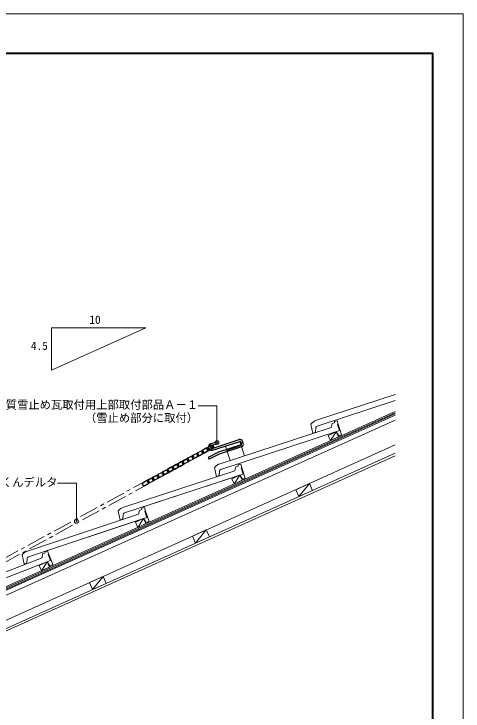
# Model space of a CAD drawing. Units: millimetres on the paper, with parts at other scales. Extents: x -210 to 210, y -148 to 150.
# Drawn here: x 91 to 210, y -34.8 to 149.9 of the extents above; entities that cross this region are included whole.
import ezdxf
from ezdxf.enums import TextEntityAlignment as Align

# ---------------------------------------------------------------- set-up
doc = ezdxf.new("R2010")
doc.units = ezdxf.units.MM
doc.header["$PDMODE"] = 32
doc.header["$PDSIZE"] = 1
doc.linetypes.add('CHAIN1', pattern=[8, 5, -1, 1, -1])
for name, color, linetype, lineweight in [('0-2', 5, 'Continuous', 9), ('0-4', 5, 'Continuous', 9), ('0-7', 5, 'Continuous', 9), ('0-9', 2, 'Continuous', 25), ('F-0_通り芯', 6, 'Continuous', 9)]:
    doc.layers.add(name, color=color, linetype=linetype, lineweight=lineweight)
doc.styles.add('ＭＳ ゴシック', font='')
doc.styles.get('ＭＳ ゴシック').set_extended_font_data('MS Gothic')

msp = doc.modelspace()

# ---------------------------------------------------------------- linework, layer by layer
at = {"layer": '0-2'}
for p, q in [((171.142, 42.237), (192, 49.04)), ((171.346, 40.726), (192, 47.463)), ((84.913, -3.602), (192, 44.587)), ((85.036, -3.876), (192, 44.258)), ((85.159, -4.149), (192, 43.929)), ((85.282, -4.423), (192, 43.6)), ((81.124, -7.61), (192, 42.285)), ((170.171, 38.765), (169.685, 41.236)), ((175.277, 41.37), (175.08, 40.36)), ((175.277, 41.37), (175.883, 41.568)), ((175.944, 41.904), (175.883, 41.568)), ((175.944, 41.904), (176.61, 42.121)), ((176.61, 42.121), (176.92, 41.17)), ((176.73, 41.108), (176.92, 41.17)), ((176.73, 41.108), (177.257, 39.492)), ((145.608, 30.747), (175.08, 40.36)), ((145.812, 29.236), (177.257, 39.492)), ((170.171, 38.765), (170.908, 39.087)), ((171.002, 40.29), (170.908, 39.087)), ((174.828, 36.86), (176.401, 39.213)), ((83.586, -13.081), (192, 35.705)), ((147.034, 35.419), (150.837, 36.66)), ((148.274, 31.617), (147.034, 35.419)), ((147.406, 34.279), (151.209, 35.519)), ((152.077, 32.857), (150.837, 36.66)), ((84.406, -14.905), (192, 33.512)), ((84.653, -15.452), (192, 32.854)), ((144.637, 27.275), (144.151, 29.746)), ((149.743, 29.88), (149.547, 28.87)), ((149.743, 29.88), (150.35, 30.078)), ((150.41, 30.413), (150.35, 30.078)), ((150.41, 30.413), (151.076, 30.631)), ((151.076, 30.631), (151.386, 29.68)), ((151.196, 29.618), (151.386, 29.68)), ((151.196, 29.618), (151.723, 28.002)), ((120.075, 19.257), (149.547, 28.87)), ((120.278, 17.746), (151.723, 28.002)), ((125.431, 19.426), (150.867, 27.723)), ((145.468, 28.8), (145.374, 27.597)), ((149.294, 25.37), (150.867, 27.723)), ((144.637, 27.275), (145.374, 27.597)), ((169.306, 25.493), (166.479, 22.028)), ((124.197, 18.383), (124.802, 18.585)), ((124.861, 18.921), (124.802, 18.585)), ((124.861, 18.921), (125.525, 19.141)), ((125.282, 19.377), (125.619, 19.489)), ((125.525, 19.141), (125.841, 18.193)), ((94.59, 7.59), (124.006, 17.372)), ((119.103, 15.785), (118.617, 18.256)), ((119.935, 17.309), (119.84, 16.106)), ((124.197, 18.383), (124.006, 17.372)), ((125.651, 18.129), (125.841, 18.193)), ((125.651, 18.129), (126.187, 16.516)), ((94.802, 6.08), (126.187, 16.516)), ((99.824, 7.75), (125.333, 16.232)), ((119.103, 15.785), (119.84, 16.106)), ((123.76, 13.88), (125.333, 16.232)), ((141.949, 13.182), (139.122, 9.717)), ((99.206, 7.406), (99.162, 7.068)), ((99.206, 7.406), (99.859, 7.657)), ((99.75, 7.721), (99.951, 7.799)), ((99.859, 7.657), (100.217, 6.723)), ((69.48, -5.288), (98.422, 5.82)), ((93.639, 4.112), (93.138, 6.58)), ((94.461, 5.642), (94.373, 4.438)), ((98.566, 6.839), (98.422, 5.82)), ((98.566, 6.839), (99.162, 7.068)), ((100.031, 6.652), (100.217, 6.723)), ((100.031, 6.652), (100.64, 5.065)), ((69.761, -6.787), (100.64, 5.065)), ((75.487, -4.589), (99.8, 4.742)), ((93.639, 4.112), (94.373, 4.438)), ((98.227, 2.389), (99.8, 4.742)), ((114.591, 0.871), (111.764, -2.594))]:
    msp.add_line(p, q, dxfattribs=at)
for points in [[(176.61, 42.121), (176.92, 41.17), (177.819, 38.413)], [(176.401, 39.213), (177.058, 38.165), (177.819, 38.413)], [(151.076, 30.631), (151.386, 29.68), (152.285, 26.923)], [(150.867, 27.723), (151.525, 26.675), (152.285, 26.923)], [(125.525, 19.141), (125.841, 18.193), (126.756, 15.441)], [(125.333, 16.232), (125.997, 15.188), (126.756, 15.441)], [(99.859, 7.657), (100.217, 6.723), (101.257, 4.016)], [(99.8, 4.742), (100.51, 3.729), (101.257, 4.016)]]:
    msp.add_lwpolyline(points, dxfattribs=at)
for points in [[(174.828, 36.86), (174.212, 38.228), (176.401, 39.213), (177.017, 37.845)], [(149.294, 25.37), (148.679, 26.738), (150.867, 27.723), (151.483, 26.355)], [(166.479, 22.028), (165.659, 23.851), (169.306, 25.493), (170.127, 23.669)], [(123.76, 13.88), (123.145, 15.247), (125.333, 16.232), (125.949, 14.864)], [(139.122, 9.717), (138.301, 11.54), (141.949, 13.182), (142.769, 11.358)], [(98.227, 2.389), (97.611, 3.757), (99.8, 4.742), (100.415, 3.374)], [(111.764, -2.594), (110.943, -0.77), (114.591, 0.871), (115.412, -0.953)]]:
    msp.add_lwpolyline(points, close=True, dxfattribs=at)
for centre, radius, start, end in [((172.04, 39.369), 3.005, 107.38016, 141.5983), ((171.501, 40.251), 0.5, 108.06419, 175.49896), ((146.506, 27.879), 3.005, 107.38016, 141.5983), ((145.967, 28.76), 0.5, 108.06419, 175.49896), ((120.972, 16.389), 3.005, 107.38016, 141.5983), ((120.433, 17.27), 0.5, 108.06419, 175.49896), ((95.504, 4.727), 3.005, 107.70917, 141.92731), ((94.96, 5.605), 0.5, 108.3932, 175.82797)]:
    msp.add_arc(centre, radius, start, end, dxfattribs=at)
at = {"layer": '0-4'}
for p, q in [((100.949, 66.74), (100.949, 55.49)), ((125.949, 66.74), (100.949, 55.49)), ((125.949, 66.74), (100.949, 66.74)), ((144.772, 46.097), (139.772, 46.097)), ((144.772, 36.346), (144.772, 46.097))]:
    msp.add_line(p, q, dxfattribs=at)
msp.add_lwpolyline([(107.497, 15.459), (107.497, 25.556), (102.497, 25.556)], dxfattribs=at)
for p in [(144.772, 36.346), (107.497, 15.459)]:
    msp.add_point(p, dxfattribs=at)
at = {"layer": '0-7'}
for p, q in [((142.31, 35.149), (143.187, 35.628)), ((142.367, 35.043), (143.245, 35.523)), ((138.362, 32.989), (139.239, 33.469)), ((138.419, 32.884), (139.297, 33.364)), ((139.678, 33.709), (140.555, 34.189)), ((139.735, 33.604), (140.613, 34.084)), ((140.1, 32.937), (140.977, 33.417)), ((141.035, 33.312), (140.158, 32.832)), ((140.994, 34.429), (141.871, 34.909)), ((141.051, 34.324), (141.929, 34.803)), ((141.416, 33.657), (142.293, 34.137)), ((142.351, 34.031), (141.474, 33.551)), ((142.732, 34.377), (143.61, 34.856)), ((143.667, 34.751), (142.79, 34.271)), ((135.73, 31.55), (136.607, 32.03)), ((135.787, 31.445), (136.665, 31.924)), ((137.046, 32.27), (137.923, 32.749)), ((137.103, 32.164), (137.981, 32.644)), ((137.468, 31.498), (138.345, 31.977)), ((138.403, 31.872), (137.526, 31.392)), ((138.784, 32.217), (139.661, 32.697)), ((139.719, 32.592), (138.842, 32.112)), ((131.781, 29.391), (132.659, 29.871)), ((131.839, 29.285), (132.716, 29.765)), ((133.098, 30.11), (133.975, 30.59)), ((133.155, 30.005), (134.032, 30.485)), ((133.52, 29.338), (134.397, 29.818)), ((134.455, 29.713), (133.577, 29.233)), ((134.414, 30.83), (135.291, 31.31)), ((134.471, 30.725), (135.349, 31.205)), ((134.836, 30.058), (135.713, 30.538)), ((135.771, 30.433), (134.893, 29.953)), ((136.152, 30.778), (137.029, 31.258)), ((137.087, 31.152), (136.209, 30.673)), ((127.833, 27.232), (128.711, 27.711)), ((129.149, 27.951), (130.027, 28.431)), ((129.207, 27.846), (130.084, 28.326)), ((130.465, 28.671), (131.343, 29.151)), ((130.523, 28.566), (131.4, 29.046)), ((130.888, 27.899), (131.765, 28.379)), ((131.823, 28.273), (130.945, 27.794)), ((132.204, 28.619), (133.081, 29.098)), ((133.139, 28.993), (132.261, 28.513)), ((125.201, 25.792), (126.079, 26.272)), ((125.259, 25.687), (126.136, 26.167)), ((126.517, 26.512), (127.395, 26.992)), ((126.575, 26.407), (127.452, 26.886)), ((126.94, 25.74), (127.817, 26.22)), ((127.874, 26.114), (126.997, 25.634)), ((127.891, 27.126), (128.768, 27.606)), ((128.256, 26.459), (129.133, 26.939)), ((129.191, 26.834), (128.313, 26.354)), ((129.572, 27.179), (130.449, 27.659)), ((130.507, 27.554), (129.629, 27.074)), ((125.623, 25.02), (126.501, 25.5)), ((126.558, 25.395), (125.681, 24.915))]:
    msp.add_line(p, q, dxfattribs=at)
at = {"layer": '0-7', "linetype": 'CHAIN1'}
for p, q in [((80.564, 1.38), (125.201, 25.792)), ((81.044, 0.503), (125.681, 24.915))]:
    msp.add_line(p, q, dxfattribs=at)
at = {"layer": '0-7'}
for centre, radius, start, end in [((142.55, 34.71), 0.5, 118.67375, 298.67375), ((143.427, 35.19), 0.5, 298.67375, 118.67375), ((143.427, 35.19), 0.38, 298.67375, 118.67375), ((139.479, 33.031), 0.5, 298.67375, 118.67375), ((139.479, 33.031), 0.38, 298.67375, 118.67375), ((139.918, 33.27), 0.5, 118.67375, 298.67375), ((139.918, 33.27), 0.38, 118.67375, 298.67375), ((140.795, 33.75), 0.5, 298.67375, 118.67375), ((140.795, 33.75), 0.38, 298.67375, 118.67375), ((141.234, 33.99), 0.5, 118.67375, 298.67375), ((141.234, 33.99), 0.38, 118.67375, 298.67375), ((142.111, 34.47), 0.5, 298.67375, 118.67375), ((142.111, 34.47), 0.38, 298.67375, 118.67375), ((142.55, 34.71), 0.38, 118.67375, 298.67375), ((135.97, 31.111), 0.5, 118.67375, 298.67375), ((135.97, 31.111), 0.38, 118.67375, 298.67375), ((136.847, 31.591), 0.5, 298.67375, 118.67375), ((136.847, 31.591), 0.38, 298.67375, 118.67375), ((137.286, 31.831), 0.5, 118.67375, 298.67375), ((137.286, 31.831), 0.38, 118.67375, 298.67375), ((138.163, 32.311), 0.5, 298.67375, 118.67375), ((138.163, 32.311), 0.38, 298.67375, 118.67375), ((138.602, 32.551), 0.5, 118.67375, 298.67375), ((138.602, 32.551), 0.38, 118.67375, 298.67375), ((132.899, 29.432), 0.5, 298.67375, 118.67375), ((132.899, 29.432), 0.38, 298.67375, 118.67375), ((133.337, 29.672), 0.5, 118.67375, 298.67375), ((133.337, 29.672), 0.38, 118.67375, 298.67375), ((134.215, 30.152), 0.5, 298.67375, 118.67375), ((134.215, 30.152), 0.38, 298.67375, 118.67375), ((134.654, 30.392), 0.5, 118.67375, 298.67375), ((134.654, 30.392), 0.38, 118.67375, 298.67375), ((135.531, 30.871), 0.5, 298.67375, 118.67375), ((135.531, 30.871), 0.38, 298.67375, 118.67375), ((128.951, 27.273), 0.5, 298.67375, 118.67375), ((129.389, 27.513), 0.5, 118.67375, 298.67375), ((129.389, 27.513), 0.38, 118.67375, 298.67375), ((130.267, 27.992), 0.5, 298.67375, 118.67375), ((130.267, 27.992), 0.38, 298.67375, 118.67375), ((130.705, 28.232), 0.5, 118.67375, 298.67375), ((130.705, 28.232), 0.38, 118.67375, 298.67375), ((131.583, 28.712), 0.5, 298.67375, 118.67375), ((131.583, 28.712), 0.38, 298.67375, 118.67375), ((132.021, 28.952), 0.5, 118.67375, 298.67375), ((132.021, 28.952), 0.38, 118.67375, 298.67375), ((126.319, 25.833), 0.5, 298.67375, 118.67375), ((126.319, 25.833), 0.38, 298.67375, 118.67375), ((126.757, 26.073), 0.5, 118.67375, 298.67375), ((126.757, 26.073), 0.38, 118.67375, 298.67375), ((127.635, 26.553), 0.5, 298.67375, 118.67375), ((127.635, 26.553), 0.38, 298.67375, 118.67375), ((128.073, 26.793), 0.5, 118.67375, 298.67375), ((128.073, 26.793), 0.38, 118.67375, 298.67375), ((128.951, 27.273), 0.38, 298.67375, 118.67375), ((125.441, 25.353), 0.5, 118.67375, 298.67375), ((125.441, 25.353), 0.38, 118.67375, 298.67375)]:
    msp.add_arc(centre, radius, start, end, dxfattribs=at)
at = {"layer": '0-9'}
for p, q in [((143.456, 34.778), (150.682, 37.135)), ((142.729, 34.752), (142.605, 35.132)), ((143.053, 36.014), (144.764, 36.573)), ((143.204, 34.907), (143.08, 35.287)), ((143.208, 35.539), (144.919, 36.097)), ((143.611, 34.303), (150.837, 36.66)), ((144.919, 36.097), (144.764, 36.573)), ((151.275, 35.961), (151.089, 36.532)), ((151.75, 36.116), (151.564, 36.687)), ((142.46, 32.35), (142.691, 31.906))]:
    msp.add_line(p, q, dxfattribs=at)
for points in [[(151.147, 35.709), (145.157, 33.755), (142.46, 32.35)], [(151.302, 35.234), (145.352, 33.293), (142.691, 31.906)]]:
    msp.add_lwpolyline(points, dxfattribs=at)
msp.add_circle((143.427, 35.19), 0.25, dxfattribs=at)
for centre, radius, start, end in [((150.899, 36.47), 0.7, 18.06447, 108.06428), ((143.27, 35.349), 0.7, 108.06428, 198.06447), ((143.27, 35.349), 0.2, 108.06428, 198.06447), ((150.899, 36.47), 0.2, 18.06447, 108.06428), ((151.085, 35.899), 0.2, 288.06428, 18.06447), ((151.085, 35.899), 0.7, 288.06428, 18.06447), ((143.394, 34.969), 0.7, 198.06447, 288.06428), ((143.394, 34.969), 0.2, 198.06447, 288.06428)]:
    msp.add_arc(centre, radius, start, end, dxfattribs=at)
at = {"layer": 'F-0_通り芯'}
for p, q in [((210, 149.878), (-210, 149.878)), ((210, -148.5), (210, 149.878))]:
    msp.add_line(p, q, dxfattribs=at)
at = {"layer": 'F-0_通り芯', "color": 3, "lineweight": 40}
for p in [(-188, 139.5), (202, -140.5)]:
    msp.add_line(p, (202, 139.5), dxfattribs=at)

# ---------------------------------------------------------------- texts
at = {"layer": '0-4', "color": 7, "style": 'ＭＳ ゴシック'}
for s, p in [('10', (110.947, 67.127)), ('4.5', (95.453, 60.223)), ('同質雪止め瓦取付用上部取付部品Ａ－１', (85.772, 44.597)), ('（雪止め部分に取付）', (109.772, 41.097)), ('ゆきもちくんデルタ', (75.497, 24.056))]:
    msp.add_text(s, height=2.199, dxfattribs=at).set_placement(p, align=Align.BOTTOM_LEFT)

doc.saveas('drawing.dxf')
